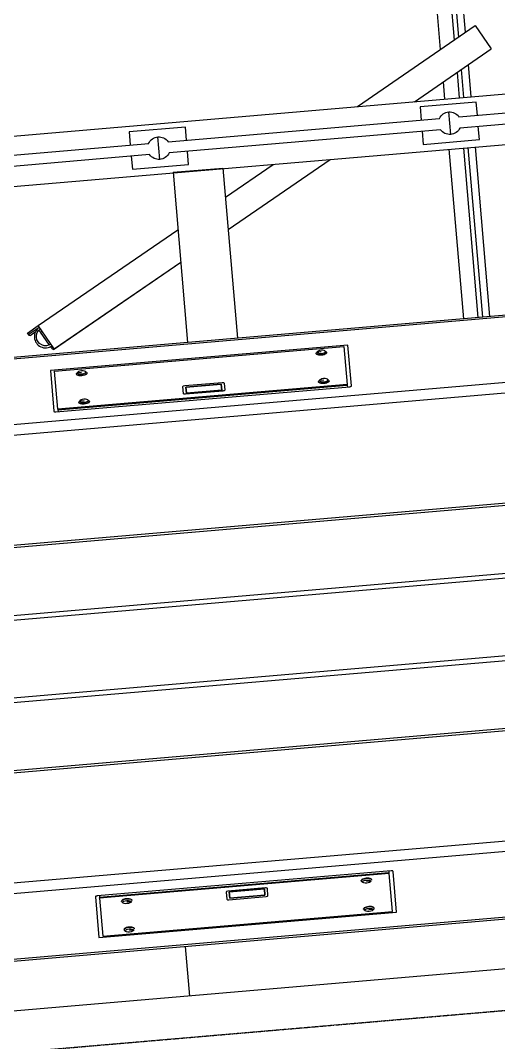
# Model space of a CAD drawing. Header units: millimetres. Extents: x 238021 to 250605, y -32596 to -9848.
# Drawn here: x 241668 to 242940, y -16420 to -13701 of the extents above; entities that cross this region are included whole.
import ezdxf

# ---------------------------------------------------------------- set-up
doc = ezdxf.new("R2010")
doc.units = ezdxf.units.MM
doc.header["$MEASUREMENT"] = 0
doc.linetypes.add('CENTER2', pattern=[1.125, 0.75, -0.125, 0.125, -0.125])
for name, color, linetype in [('Plan-300-CEN-D3-231', 70, 'Continuous'), ('Plan-300-FA-D4-030', 50, 'Continuous'), ('Plan-A-FLOR', 192, 'Continuous'), ('Plan-A-FLOR-HRAL', 11, 'Continuous'), ('Plan-CENTER', 1, 'CENTER2'), ('Plan-JIB', 6, 'Continuous'), ('Plan-S-BEAM', 12, 'Continuous')]:
    doc.layers.add(name, color=color, linetype=linetype)
doc.layers.add('Plan-PR-STEL-EQIP-PUMP_1_SEEPEX_BTVE70-24_100-18', color=7, linetype='Continuous', true_color=0x1111d0)
doc.layers.add('Plan-UCD756', color=7, linetype='Continuous', true_color=0xe7f0ff)

# ---------------------------------------------------------------- blocks, each defined once
blk = doc.blocks.new('*U106')
at = {"layer": 'Plan-PR-STEL-EQIP-PUMP_1_SEEPEX_BTVE70-24_100-18', "color": 0, "linetype": 'ByBlock', "lineweight": -2}
for p, q in [((242852.7, -13732.7), (242728.9, -12286.4)), ((242786.2, -13778.3), (242659, -12292.4)), ((242696.9, -12289.1), (242822.3, -13753.5)), ((242708.9, -12288.1), (242833.7, -13745.7)), ((242841.1, -13831.6), (242847.4, -13905.9)), ((242867.4, -13904.2), (242860, -13818.6)), ((242797.5, -13910.2), (242793.6, -13864.2)), ((242829.7, -13839.4), (242835.4, -13907)), ((242847.6, -14494.8), (242809, -14043.7)), ((242846.9, -14040.5), (242885.5, -14491.5)), ((242858.8, -14039.5), (242897.5, -14490.5)), ((242917.4, -14488.8), (242878.8, -14037.7))]:
    blk.add_line(p, q, dxfattribs=at)
blk = doc.blocks.new('*U116')
at = {"layer": 'Plan-JIB', "color": 0, "linetype": 'ByBlock', "lineweight": -2}
for p, q in [((242564.8, -13930.2), (242878.4, -13715)), ((242878.4, -13715), (242920.9, -13776.9)), ((242716.3, -13917.2), (242920.9, -13776.9)), ((242220.6, -14257.2), (242492.3, -14070.9)), ((242213.2, -14171.3), (242340.7, -14083.9)), ((241715.2, -14512.9), (242087.1, -14257.8)), ((241757.6, -14574.8), (242094.5, -14343.7)), ((241757.6, -14574.8), (241715.2, -14512.9))]:
    blk.add_line(p, q, dxfattribs=at)
blk = doc.blocks.new('*U120')
at = {"layer": 'Plan-S-BEAM', "color": 0, "linetype": 'ByBlock', "lineweight": -2}
for p, q in [((238021.2, -14319.5), (245646.6, -13666.1)), ((238032.6, -14453), (245658.1, -13799.6))]:
    blk.add_line(p, q, dxfattribs=at)
blk = doc.blocks.new('*U124')
at = {"layer": 'Plan-A-FLOR-HRAL', "color": 0, "linetype": 'ByBlock', "lineweight": -2}
for p, q in [((242880.8, -13918.3), (242731.4, -13931.1)), ((242835, -13957.3), (243557.3, -13895.5)), ((242883.8, -13953.2), (242880.8, -13918.3)), ((242731.4, -13931.1), (242734.4, -13966)), ((242812.9, -14004.4), (242807.8, -13944.6)), ((243559.9, -13925.3), (242837.5, -13987.2)), ((242060.9, -14023.7), (242783.2, -13961.8)), ((242106.8, -13984.6), (241957.3, -13997.4)), ((241957.3, -13997.4), (241960.3, -14032.3)), ((242785.8, -13991.7), (242063.4, -14053.6)), ((242109.7, -14019.5), (242106.8, -13984.6)), ((242736.9, -13995.9), (242739.9, -14030.7)), ((242889.4, -14017.9), (242886.4, -13983.1)), ((242038.9, -14070.7), (242033.7, -14011)), ((242739.9, -14030.7), (242889.4, -14017.9)), ((241286.8, -14090), (242009.2, -14028.1)), ((242115.3, -14084.3), (242112.3, -14049.4)), ((242011.7, -14058), (241289.4, -14119.9)), ((241962.9, -14062.2), (241965.8, -14097.1)), ((241965.8, -14097.1), (242115.3, -14084.3))]:
    blk.add_line(p, q, dxfattribs=at)
at = {"layer": 'Plan-A-FLOR-HRAL', "color": 0, "linetype": 'ByBlock', "lineweight": -2, "extrusion": (0, 0, -1)}
for centre, start, end in [((-242810.4, -13974.5), 25.1251, 85.1025), ((-242810.4, -13974.5), 85.1025, 145.0799), ((-242810.4, -13974.5), 265.1025, 325.0799), ((-242810.4, -13974.5), 205.1251, 265.1025), ((-242036.3, -14040.8), 25.1251, 85.1025), ((-242036.3, -14040.8), 85.1025, 145.0799), ((-242036.3, -14040.8), 205.1251, 265.1025), ((-242036.3, -14040.8), 265.1025, 325.0799)]:
    blk.add_arc(centre, 30, start, end, dxfattribs=at)
blk = doc.blocks.new('*U125')
at = {"layer": 'Plan-JIB', "color": 0, "linetype": 'ByBlock', "lineweight": -2}
for p, q in [((242220.6, -14257.2), (242492.3, -14070.9)), ((241755.9, -14576), (242094.5, -14343.7)), ((241686.3, -14532.8), (241715.2, -14512.9)), ((241688.8, -14536.5), (241717.7, -14516.7)), ((241688.8, -14536.5), (241686.3, -14532.8)), ((241693.6, -14539.3), (241707.5, -14529.7)), ((241721.4, -14529.9), (241725.1, -14527.4)), ((241745.2, -14564.5), (241721.4, -14529.9)), ((241751.1, -14573.2), (241748.3, -14569)), ((241751.1, -14573.2), (241754.8, -14570.7))]:
    blk.add_line(p, q, dxfattribs=at)
at = {"layer": 'Plan-JIB', "color": 0, "linetype": 'ByBlock', "lineweight": -2, "extrusion": (0, 0, -1)}
for centre in [(241690.7, -14535.2), (241753, -14571.9)]:
    blk.add_ellipse(centre, major_axis=(2.83, -4.12), ratio=0.467151, start_param=0, end_param=1.570796, dxfattribs=at)
at = {"layer": 'Plan-JIB', "color": 0, "linetype": 'ByBlock', "lineweight": -2}
blk.add_ellipse((241718.3, -14532), major_axis=(-4.53, 6.6), ratio=0.467151, start_param=4.712389, end_param=5.633259, dxfattribs=at)
blk = doc.blocks.new('*U127')
at = {"layer": 'Plan-S-BEAM', "color": 0, "linetype": 'ByBlock', "lineweight": -2}
for p, q in [((242074, -14105), (242206.5, -14093.7)), ((242074, -14105), (242112.8, -14557.7)), ((242206.5, -14093.7), (242245.3, -14546.4))]:
    blk.add_line(p, q, dxfattribs=at)
blk = doc.blocks.new('*U141')
at = {"layer": 'Plan-JIB', "color": 0, "linetype": 'ByBlock', "lineweight": -2}
blk.add_arc((241735.1, -14541.9), 30.1, 124.4466, 304.4467, dxfattribs=at)
at = {"layer": 'Plan-JIB', "color": 0, "linetype": 'ByBlock', "lineweight": -2, "extrusion": (0, 0, -1)}
blk.add_arc((-241735.1, -14541.9), 24.7, 235.5532, 55.5535, dxfattribs=at)
blk = doc.blocks.new('*U146')
at = {"layer": 'Plan-UCD756', "color": 0, "linetype": 'ByBlock', "lineweight": -2}
for p, q in [((244053.9, -14391.5), (240074.4, -14732.2)), ((244054.3, -14396.2), (240074.8, -14736.9)), ((244069.1, -14569.5), (240089.7, -14910.2)), ((242539.6, -14564.6), (241747.5, -14632.4)), ((241758.7, -14634), (242528.9, -14568)), ((242528.9, -14568), (242537.5, -14669.3)), ((242548.9, -14672.9), (242539.6, -14564.6)), ((242454.7, -14586.6), (242454.8, -14587.5)), ((242458.2, -14581.8), (242455.7, -14584.4)), ((242478.3, -14580.1), (242481.2, -14582.2)), ((242482.6, -14584.2), (242482.7, -14585.1)), ((241747.5, -14632.4), (241756.8, -14740.7)), ((241767.4, -14735.3), (241758.7, -14634)), ((241817, -14641.2), (241817.1, -14642.1)), ((241820.6, -14636.4), (241818, -14639)), ((241830.7, -14637.2), (241819.8, -14638.1)), ((241840.6, -14634.7), (241843.5, -14636.8)), ((241844.9, -14638.8), (241845, -14639.7)), ((241761.9, -14742.1), (242544.1, -14675.2)), ((242537.5, -14669.3), (241767.4, -14735.3)), ((242537.6, -14670.2), (241767.4, -14736.2)), ((242537.6, -14670.2), (241767.4, -14736.2)), ((241767.5, -14737.2), (242537.7, -14671.2)), ((242101.9, -14694), (242100.2, -14674.9)), ((242105, -14672.4), (242204.7, -14663.9)), ((242105.1, -14672.9), (242105, -14672.4)), ((242108.4, -14676.6), (242202.1, -14668.6)), ((242202.1, -14668.6), (242108.4, -14676.6)), ((242109.8, -14692.9), (242108.4, -14676.6)), ((242108.4, -14676.6), (242109.8, -14692.9)), ((242202.1, -14668.6), (242203.5, -14684.8)), ((242203.5, -14684.8), (242202.1, -14668.6)), ((242204.7, -14664.4), (242204.7, -14663.9)), ((242209.8, -14665.5), (242211.5, -14684.6)), ((242461.1, -14662), (242461.2, -14662.9)), ((242464.7, -14657.2), (242462.1, -14659.7)), ((242474.9, -14658), (242463.9, -14658.9)), ((242484.7, -14655.5), (242487.7, -14657.6)), ((242489, -14659.6), (242489.1, -14660.5)), ((242537.5, -14669.3), (242537.6, -14670.2)), ((242537.7, -14671.2), (242537.6, -14670.2)), ((242537.7, -14671.2), (242538.1, -14675.7)), ((242998.4, -14689.1), (240092, -14938)), ((242206.7, -14687), (242107, -14695.5)), ((242203.5, -14684.8), (242109.8, -14692.9)), ((242109.8, -14692.9), (242203.5, -14684.8)), ((242109.9, -14693.4), (242109.8, -14692.9)), ((242109.8, -14692.9), (242109.9, -14693.4)), ((242203.5, -14684.8), (242203.5, -14685.4)), ((242203.5, -14685.4), (242203.5, -14684.8)), ((241823.5, -14716.6), (241823.5, -14717.5)), ((241827, -14711.8), (241824.5, -14714.3)), ((241837.2, -14712.6), (241826.2, -14713.5)), ((241847.1, -14710.1), (241850, -14712.2)), ((241851.4, -14714.2), (241851.4, -14715.1)), ((241767.4, -14735.3), (241767.4, -14736.2)), ((241767.4, -14736.2), (241767.5, -14737.2)), ((241767.5, -14737.2), (241767.9, -14741.6)), ((243023.3, -14979.8), (240116.9, -15228.6)), ((243025.2, -14985.9), (240117.5, -15234.9)), ((243123.9, -15158.1), (240132.8, -15414.2)), ((243125, -15170.7), (240133.9, -15426.8)), ((243142.5, -15375.7), (240151.5, -15631.8)), ((243143.6, -15388.3), (240152.5, -15644.4)), ((243075.6, -15574.8), (240167.9, -15823.7)), ((243074.8, -15581.2), (240168.4, -15830)), ((244175.1, -15807.7), (240195.7, -16148.4)), ((243099.7, -15871.8), (240193.3, -16120.7)), ((244190, -15981), (240210.5, -16321.7)), ((242654.3, -15962.8), (241872.2, -16029.8)), ((242648.7, -15967.8), (241878.5, -16033.7)), ((242648.8, -15968.8), (241878.6, -16034.7)), ((242648.8, -15968.8), (241878.6, -16034.7)), ((242648.9, -15969.7), (241878.7, -16035.6)), ((242648.3, -15963.3), (242648.7, -15967.8)), ((242648.8, -15968.8), (242648.7, -15967.8)), ((242648.9, -15969.7), (242648.8, -15968.8)), ((242657.6, -16071), (242648.9, -15969.7)), ((242668.7, -16072.5), (242659.5, -15964.3)), ((240210.9, -16326.4), (244190.4, -15985.7)), ((242319.8, -16008.5), (242220.2, -16017)), ((242317, -16011.2), (242223.4, -16019.2)), ((242223.4, -16019.2), (242317, -16011.2)), ((242317, -16011.2), (242317, -16010.6)), ((242317, -16010.6), (242317, -16011.2)), ((242318.4, -16027.4), (242317, -16011.2)), ((242317, -16011.2), (242318.4, -16027.4)), ((242326.6, -16029.2), (242325, -16010.1)), ((242574.8, -15989.9), (242574.8, -15989)), ((242579.1, -15994), (242576.2, -15991.9)), ((242600, -15990.6), (242589, -15991.5)), ((242599.2, -15992.3), (242601.7, -15989.7)), ((242602.7, -15987.5), (242602.7, -15986.6)), ((241867.4, -16032.1), (241876.6, -16140.4)), ((241878.2, -16029.3), (241878.5, -16033.7)), ((241878.5, -16033.7), (241878.6, -16034.7)), ((241878.7, -16035.6), (241878.6, -16034.7)), ((241878.7, -16035.6), (241887.4, -16136.9)), ((242215.4, -16019.5), (242217, -16038.6)), ((242222.2, -16040.1), (242321.8, -16031.6)), ((242223.3, -16018.7), (242223.4, -16019.2)), ((242223.4, -16019.2), (242223.3, -16018.7)), ((242223.4, -16019.2), (242224.8, -16035.5)), ((242224.8, -16035.5), (242223.4, -16019.2)), ((242224.8, -16035.5), (242318.4, -16027.4)), ((242318.4, -16027.4), (242224.8, -16035.5)), ((242321.7, -16031.1), (242321.8, -16031.6)), ((241937.2, -16044.5), (241937.1, -16043.6)), ((241941.5, -16048.6), (241938.5, -16046.5)), ((241962.3, -16045.2), (241951.3, -16046.1)), ((241961.5, -16046.9), (241964, -16044.3)), ((241965.1, -16042.1), (241965, -16041.2)), ((242222.1, -16039.6), (242222.2, -16040.1)), ((242581.3, -16065.3), (242581.2, -16064.4)), ((242606.4, -16065.9), (242595.5, -16066.9)), ((242605.6, -16067.7), (242608.2, -16065.1)), ((242609.2, -16062.9), (242609.1, -16062)), ((241876.6, -16140.4), (242668.7, -16072.5)), ((241887.4, -16136.9), (242657.6, -16071)), ((242585.6, -16069.4), (242582.7, -16067.3)), ((241943.6, -16119.9), (241943.5, -16119)), ((241968.8, -16120.5), (241957.8, -16121.5)), ((241968, -16122.3), (241970.5, -16119.7)), ((241971.5, -16117.5), (241971.4, -16116.6)), ((241947.9, -16124), (241945, -16121.9))]:
    blk.add_line(p, q, dxfattribs=at)
at = {"layer": 'Plan-UCD756', "color": 0, "linetype": 'ByBlock', "lineweight": -2, "extrusion": (0, 0, -1)}
for centre, major_axis, ratio, start_param, end_param in [((242468.6, -14585.4), (13.9, 1.2), 0.374607, 0, 3.557742), ((242468.6, -14585.4), (13.9, 1.2), 0.374607, 0, 3.557742), ((242468.7, -14586.3), (13.9, 1.2), 0.374607, 0, 3.141593), ((242468.4, -14582.6), (0.0000867, 0.0000074), 0.374607, 0, 6.283185), ((242468.6, -14585.4), (13.9, 1.2), 0.374607, 5.867036, 6.283185), ((242468.6, -14585.4), (13.9, 1.2), 0.374607, 5.867036, 6.283185), ((241830.7, -14637.2), (0.0000867, 0.0000074), 0.374607, 0, 6.283185), ((241831, -14640), (13.9, 1.2), 0.374607, 5.867036, 6.283185), ((241831, -14640), (13.9, 1.2), 0.374607, 5.867036, 6.283185), ((242105.2, -14674.4), (-4.98, -0.43), 0.404209, 0, 1.570796), ((242204.9, -14665.9), (-4.98, -0.43), 0.404209, 1.570796, 3.141593), ((242475.1, -14660.8), (13.9, 1.2), 0.374607, 0, 3.557742), ((242475.2, -14661.7), (13.9, 1.2), 0.374607, 0, 3.141593), ((242474.9, -14658), (0.0000867, 0.0000074), 0.374607, 0, 6.283185), ((242475.1, -14660.8), (13.9, 1.2), 0.374607, 5.867036, 6.283185), ((242475.1, -14660.8), (13.9, 1.2), 0.374607, 5.867036, 6.283185), ((242106.9, -14693.5), (-4.98, -0.43), 0.404209, 4.712389, 6.283185), ((242206.5, -14685), (-4.98, -0.43), 0.404209, -3.141593, -1.570796), ((241837.4, -14715.4), (13.9, 1.2), 0.374607, 0, 3.557742), ((241837.2, -14712.6), (0.0000867, 0.0000074), 0.374607, 0, 6.283185), ((241837.4, -14715.4), (13.9, 1.2), 0.374607, 5.867036, 6.283185)]:
    blk.add_ellipse(centre, major_axis=major_axis, ratio=ratio, start_param=start_param, end_param=end_param, dxfattribs=at)
for centre in [(242468.4, -14582.6), (242468.4, -14582.6), (241830.7, -14637.2), (241830.7, -14637.2), (242474.9, -14658), (242474.9, -14658), (241837.2, -14712.6), (241837.2, -14712.6)]:
    blk.add_ellipse(centre, major_axis=(11, 0.9), ratio=0.374607, dxfattribs=at)
at = {"layer": 'Plan-UCD756', "color": 0, "linetype": 'ByBlock', "lineweight": -2, "extrusion": (2.88946e-17, -3.37481e-16, -1)}
for centre in [(241831, -14640), (241831, -14640), (241837.4, -14715.4)]:
    blk.add_ellipse(centre, major_axis=(13.9, 1.2), ratio=0.374607, start_param=0, end_param=3.557742, dxfattribs=at)
at = {"layer": 'Plan-UCD756', "color": 0, "linetype": 'ByBlock', "lineweight": -2, "extrusion": (-2.8894e-17, 3.37474e-16, -1)}
blk.add_ellipse((241831, -14640.9), major_axis=(13.9, 1.2), ratio=0.374607, start_param=0, end_param=3.141593, dxfattribs=at)
at = {"layer": 'Plan-UCD756', "color": 0, "linetype": 'ByBlock', "lineweight": -2, "extrusion": (-2.88946e-17, 3.37481e-16, -1)}
for centre, start_param, end_param in [((242475.1, -14660.8), 0, 3.557742), ((241837.4, -14715.4), 5.867036, 6.283185)]:
    blk.add_ellipse(centre, major_axis=(13.9, 1.2), ratio=0.374607, start_param=start_param, end_param=end_param, dxfattribs=at)
at = {"layer": 'Plan-UCD756', "color": 0, "linetype": 'ByBlock', "lineweight": -2, "extrusion": (2.8894e-17, -3.37474e-16, -1)}
blk.add_ellipse((241837.5, -14716.3), major_axis=(13.9, 1.2), ratio=0.374607, start_param=0, end_param=3.141593, dxfattribs=at)
at = {"layer": 'Plan-UCD756', "color": 0, "linetype": 'ByBlock', "lineweight": -2}
for centre, major_axis, ratio, start_param, end_param in [((242588.8, -15988.7), (13.9, 1.2), 0.374607, 0, 3.557742), ((242588.8, -15988.7), (13.9, 1.2), 0.374607, 0, 3.557742), ((242588.7, -15987.8), (13.9, 1.2), 0.374607, 0, 3.141593), ((242320, -16010.5), (-4.98, -0.43), 0.404209, -3.141593, -1.570796), ((242588.8, -15988.7), (13.9, 1.2), 0.374607, 4.042754, 4.042995), ((242588.8, -15988.7), (13.9, 1.2), 0.374607, 4.042754, 4.042995), ((241951.1, -16043.3), (13.9, 1.2), 0.374607, 0, 3.557742), ((241951.1, -16043.3), (13.9, 1.2), 0.374607, 0, 3.557742), ((241951, -16042.4), (13.9, 1.2), 0.374607, 0, 3.141593), ((242220.3, -16019), (-4.98, -0.43), 0.404209, -1.570796, 0), ((242222, -16038.1), (-4.98, -0.43), 0.404209, 0, 1.570796), ((242321.6, -16029.6), (-4.98, -0.43), 0.404209, -4.712389, -3.141593), ((241951.1, -16043.3), (13.9, 1.2), 0.374606, 4.042753, 4.042993), ((241951.1, -16043.3), (13.9, 1.2), 0.374606, 4.042753, 4.042993), ((242595.2, -16064.1), (13.9, 1.2), 0.374607, 0, 3.557742), ((242595.2, -16064.1), (13.9, 1.2), 0.374607, 0, 3.557742), ((242595.2, -16063.2), (13.9, 1.2), 0.374607, 0, 3.141593), ((242595.2, -16064.1), (13.9, 1.2), 0.374607, 5.867036, 6.283185), ((242595.2, -16064.1), (13.9, 1.2), 0.374607, 5.867036, 6.283185), ((242595.2, -16064.1), (13.9, 1.2), 0.374607, 4.042753, 4.042994), ((242595.2, -16064.1), (13.9, 1.2), 0.374606, 4.042752, 4.042993), ((241957.6, -16118.7), (13.9, 1.2), 0.374607, 0, 3.557742), ((241957.6, -16118.7), (13.9, 1.2), 0.374607, 0, 3.557742), ((241957.5, -16117.8), (13.9, 1.2), 0.374607, 0, 3.141593), ((241957.6, -16118.7), (13.9, 1.2), 0.374606, 4.042752, 4.042993), ((241957.6, -16118.7), (13.9, 1.2), 0.374606, 4.042752, 4.042993)]:
    blk.add_ellipse(centre, major_axis=major_axis, ratio=ratio, start_param=start_param, end_param=end_param, dxfattribs=at)
for centre in [(242589, -15991.5), (242589, -15991.5), (241951.3, -16046.1), (241951.3, -16046.1), (242595.5, -16066.9), (242595.5, -16066.9), (241957.8, -16121.5), (241957.8, -16121.5)]:
    blk.add_ellipse(centre, major_axis=(11, 0.9), ratio=0.374607, dxfattribs=at)
for points, knots in [([(242468.4, -14582.6), (242468.4, -14582.6), (242468.4, -14582.6), (242468.4, -14582.6), (242468.3, -14582.6), (242468.3, -14582.6), (242468.3, -14582.6), (242467.6, -14582.7), (242466.9, -14582.7), (242466.2, -14582.8), (242463.3, -14583), (242460.4, -14583.3), (242457.4, -14583.5)], [-0.999984, -0.999984, -0.999984, -0.999984, -0.997653, -0.997653, -0.997653, -0.975226, -0.975226, -0.975226, -0.596185, -0.596185, -0.596185, 1.000016, 1.000016, 1.000016, 1.000016]), ([(242544.1, -14675.2), (242544.7, -14675.1), (242545.4, -14675), (242546.6, -14674.7), (242547.1, -14674.5), (242548, -14674.1), (242548.4, -14673.8), (242548.8, -14673.4), (242548.9, -14673.1), (242548.9, -14672.9)], [-0.6593213, -0.6593213, -0.6593213, -0.6593213, -0.5242391, -0.5242391, -0.3773225, -0.3773225, -0.1986373, -0.1986373, 0, 0, 0, 0]), ([(241756.8, -14740.7), (241756.8, -14740.9), (241757, -14741.2), (241757.5, -14741.6), (241757.8, -14741.7), (241758.8, -14742), (241759.4, -14742.1), (241760.6, -14742.2), (241761.3, -14742.2), (241761.9, -14742.1)], [-0.8397174, -0.8397174, -0.8397174, -0.8397174, -0.6041144, -0.6041144, -0.3940182, -0.3940182, -0.199772, -0.199772, 0, 0, 0, 0]), ([(242659.5, -15964.3), (242659.4, -15964), (242659.3, -15963.8), (242658.8, -15963.4), (242658.4, -15963.2), (242657.5, -15962.9), (242656.9, -15962.8), (242655.6, -15962.8), (242655, -15962.8), (242654.3, -15962.8)], [-0.9729695, -0.9729695, -0.9729695, -0.9729695, -0.6797628, -0.6797628, -0.4165361, -0.4165361, -0.1996252, -0.1996252, 0, 0, 0, 0]), ([(241872.2, -16029.8), (241871.5, -16029.8), (241870.9, -16029.9), (241869.7, -16030.2), (241869.1, -16030.4), (241868.2, -16030.9), (241867.9, -16031.1), (241867.4, -16031.6), (241867.3, -16031.8), (241867.4, -16032.1)], [-0.7091248, -0.7091248, -0.7091248, -0.7091248, -0.54075, -0.54075, -0.3767947, -0.3767947, -0.1993613, -0.1993613, 0, 0, 0, 0]), ([(242595.5, -16066.9), (242595.5, -16066.9), (242595.5, -16066.9), (242595.5, -16066.9), (242595.5, -16066.9), (242595.5, -16066.9), (242595.5, -16066.9), (242595.5, -16066.9), (242595.5, -16066.9), (242595.5, -16066.9)], [0, 0, 0, 0, 0.333333, 0.333333, 0.333333, 0.666667, 0.666667, 0.666667, 1, 1, 1, 1])]:
    blk.add_open_spline(points, degree=3, knots=knots, dxfattribs=at)
blk = doc.blocks.new('*U163')
at = {"layer": 'Plan-A-FLOR', "color": 0, "linetype": 'ByBlock', "lineweight": -2}
for p, q in [((242119.1, -16296), (242107.6, -16164)), ((241111.2, -16249.3), (241122.8, -16381.3)), ((242170, -16877.1), (242138.2, -16514.2)), ((241141.8, -16599.5), (241173.6, -16962.5))]:
    blk.add_line(p, q, dxfattribs=at)
blk = doc.blocks.new('*U200')
at = {"layer": 'Plan-300-FA-D4-030', "color": 0, "linetype": 'ByBlock', "lineweight": -2}
for p, q in [((243308.4, -16194.1), (240957.5, -16395.4)), ((243308.4, -16194.1), (243317.7, -16303.3)), ((243317.7, -16303.3), (243327, -16412.4)), ((240966.8, -16504.6), (240957.5, -16395.4)), ((243327, -16412.4), (240976.2, -16613.7)), ((240976.2, -16613.7), (240966.8, -16504.6))]:
    blk.add_line(p, q, dxfattribs=at)
at = {"layer": 'Plan-CENTER'}
blk.add_line((240966.8, -16504.6), (243317.7, -16303.3), dxfattribs=at)
blk = doc.blocks.new('*U177')
at = {"layer": 'Plan-300-CEN-D3-231', "color": 0, "linetype": 'ByBlock', "lineweight": -2}
for p, q in [((240809.1, -16333), (240804.2, -16275.6)), ((240486.5, -16360.6), (240481.6, -16303.2)), ((240809.1, -16333), (240757, -16337.5)), ((240538.7, -16356.2), (240486.5, -16360.6))]:
    blk.add_line(p, q, dxfattribs=at)
blk = doc.blocks.new('*U182')
at = {"layer": 'Plan-300-CEN-D3-231', "color": 0, "linetype": 'ByBlock', "lineweight": -2}
for p, q in [((240809.1, -16333), (240757, -16337.5)), ((240538.7, -16356.2), (240486.5, -16360.6))]:
    blk.add_line(p, q, dxfattribs=at)
for start, end in [(184.8936, 194.7296), (227.0312, 257.4503)]:
    blk.add_arc((241245.6, -16295.6), 438.1, start, end, dxfattribs=at)
at = {"layer": 'Plan-300-CEN-D3-231', "color": 0, "linetype": 'ByBlock', "lineweight": -2, "extrusion": (0, 0, -1)}
for start, end in [(346.6685, 355.1064), (295.3405, 329.3782)]:
    blk.add_arc((-241245.6, -16295.6), 761.9, start, end, dxfattribs=at)
at = {"layer": 'Plan-CENTER'}
for p in [(240678, -16699.9), (241166.3, -16904.6)]:
    blk.add_line(p, (240699, -16944.6), dxfattribs=at)
blk = doc.blocks.new('*U228')
at = {"layer": 'Plan-300-CEN-D3-231', "color": 0, "linetype": 'ByBlock', "lineweight": -2}
for p, q in [((243780.7, -16518.3), (242150.8, -16657.8)), ((243780.7, -16518.3), (243794.5, -16679.6)), ((243794.5, -16679.6), (243799.5, -16737.5))]:
    blk.add_line(p, q, dxfattribs=at)
at = {"layer": 'Plan-CENTER'}
blk.add_line((242164.9, -16819.1), (243794.5, -16679.6), dxfattribs=at)
blk = doc.blocks.new('*U701')
at = {"layer": 'Plan-300-CEN-D3-231'}
for name in ['*U177', '*U182', '*U228']:
    blk.add_blockref(name, (0, 0), dxfattribs=at)

msp = doc.modelspace()

# ---------------------------------------------------------------- block references
at = {"layer": 'Plan-300-CEN-D3-231'}
msp.add_blockref('*U701', (0, 0), dxfattribs=at)
at = {"layer": 'Plan-300-FA-D4-030'}
msp.add_blockref('*U200', (0, 0), dxfattribs=at)
at = {"layer": 'Plan-A-FLOR'}
msp.add_blockref('*U163', (0, 0), dxfattribs=at)
at = {"layer": 'Plan-A-FLOR-HRAL'}
msp.add_blockref('*U124', (0, 0), dxfattribs=at)
at = {"layer": 'Plan-JIB'}
for name in ['*U116', '*U125', '*U141']:
    msp.add_blockref(name, (0, 0), dxfattribs=at)
at = {"layer": 'Plan-PR-STEL-EQIP-PUMP_1_SEEPEX_BTVE70-24_100-18'}
msp.add_blockref('*U106', (0, 0), dxfattribs=at)
at = {"layer": 'Plan-S-BEAM'}
for name in ['*U120', '*U127']:
    msp.add_blockref(name, (0, 0), dxfattribs=at)
at = {"layer": 'Plan-UCD756'}
msp.add_blockref('*U146', (0, 0), dxfattribs=at)

doc.saveas('drawing.dxf')
